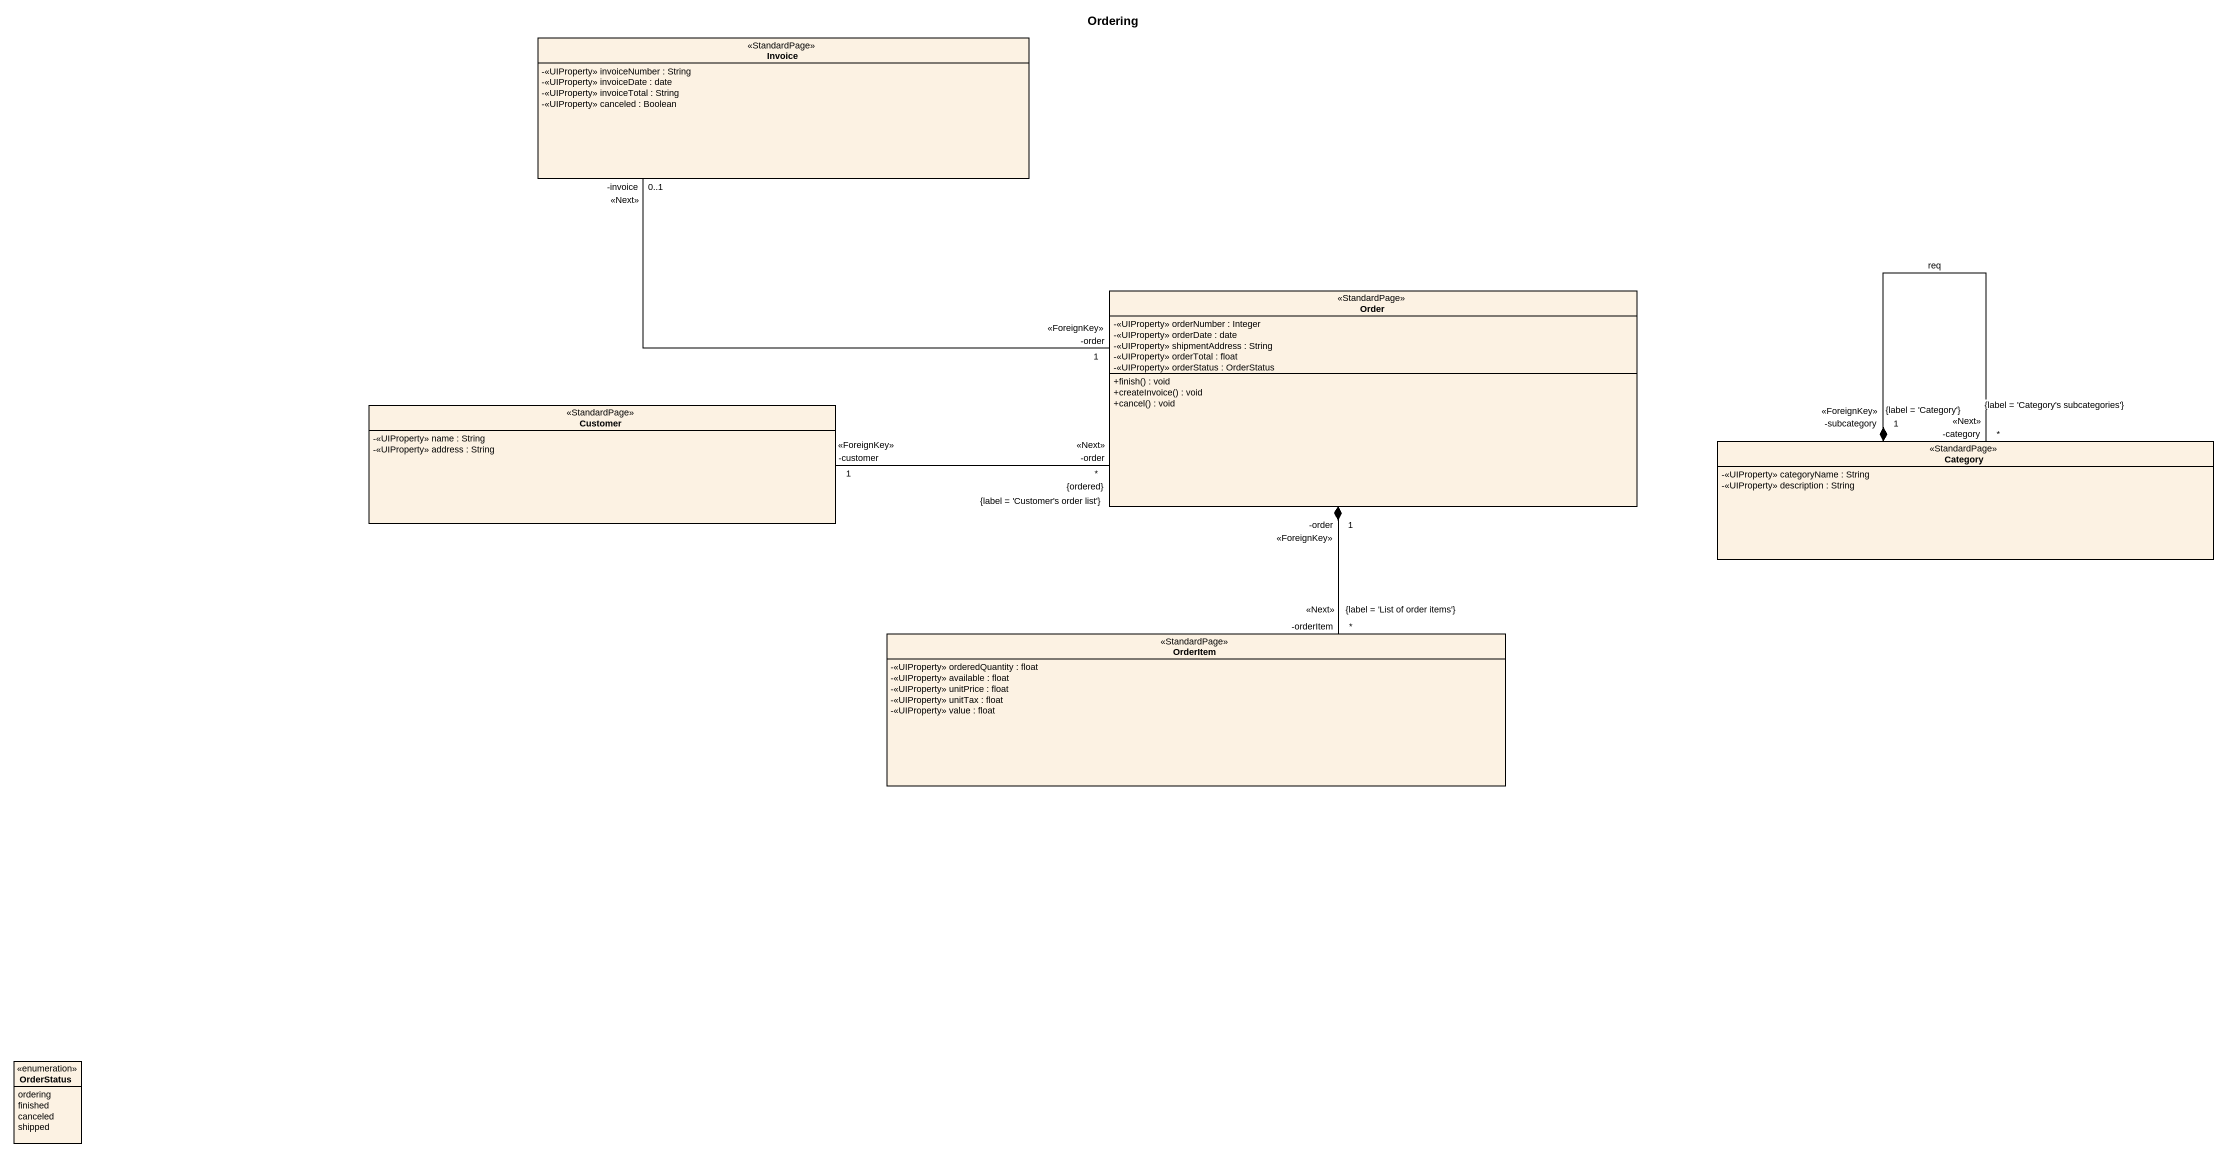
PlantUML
@startuml
title Ordering
hide circle
hide empty members
skinparam classAttributeIconSize 0
class Invoice <<StandardPage>> {
  -<<UIProperty>> invoiceNumber : String
  -<<UIProperty>> invoiceDate : date
  -<<UIProperty>> invoiceTotal : String
  -<<UIProperty>> canceled : Boolean
}
class Order <<StandardPage>> {
  -<<UIProperty>> orderNumber : Integer
  -<<UIProperty>> orderDate : date
  -<<UIProperty>> shipmentAddress : String
  -<<UIProperty>> orderTotal : float
  -<<UIProperty>> orderStatus : OrderStatus
  +finish() : void
  +createInvoice() : void
  +cancel() : void
}
class Customer <<StandardPage>> {
  -<<UIProperty>> name : String
  -<<UIProperty>> address : String
}
class Category <<StandardPage>> {
  -<<UIProperty>> categoryName : String
  -<<UIProperty>> description : String
}
class OrderItem <<StandardPage>> {
  -<<UIProperty>> orderedQuantity : float
  -<<UIProperty>> available : float
  -<<UIProperty>> unitPrice : float
  -<<UIProperty>> unitTax : float
  -<<UIProperty>> value : float
}
enum OrderStatus {
  ordering
  finished
  canceled
  shipped
}
Order "1\n-order\n<<ForeignKey>>" -left- "0..1\n-invoice\n<<Next>>" Invoice
Order "1\n-order\n<<ForeignKey>>" *-- "*\n-orderItem\n<<Next>>\n{label = 'List of order items'}" OrderItem
Customer "1\n-customer\n<<ForeignKey>>" -right- "*\n-order\n<<Next>>\n{ordered}\n{label = 'Customer's order list'}" Order
Category "1\n-subcategory\n<<ForeignKey>>\n{label = 'Category'}" *-- "*\n-category\n<<Next>>\n{label = 'Category's subcategories'}" Category : req
@enduml
